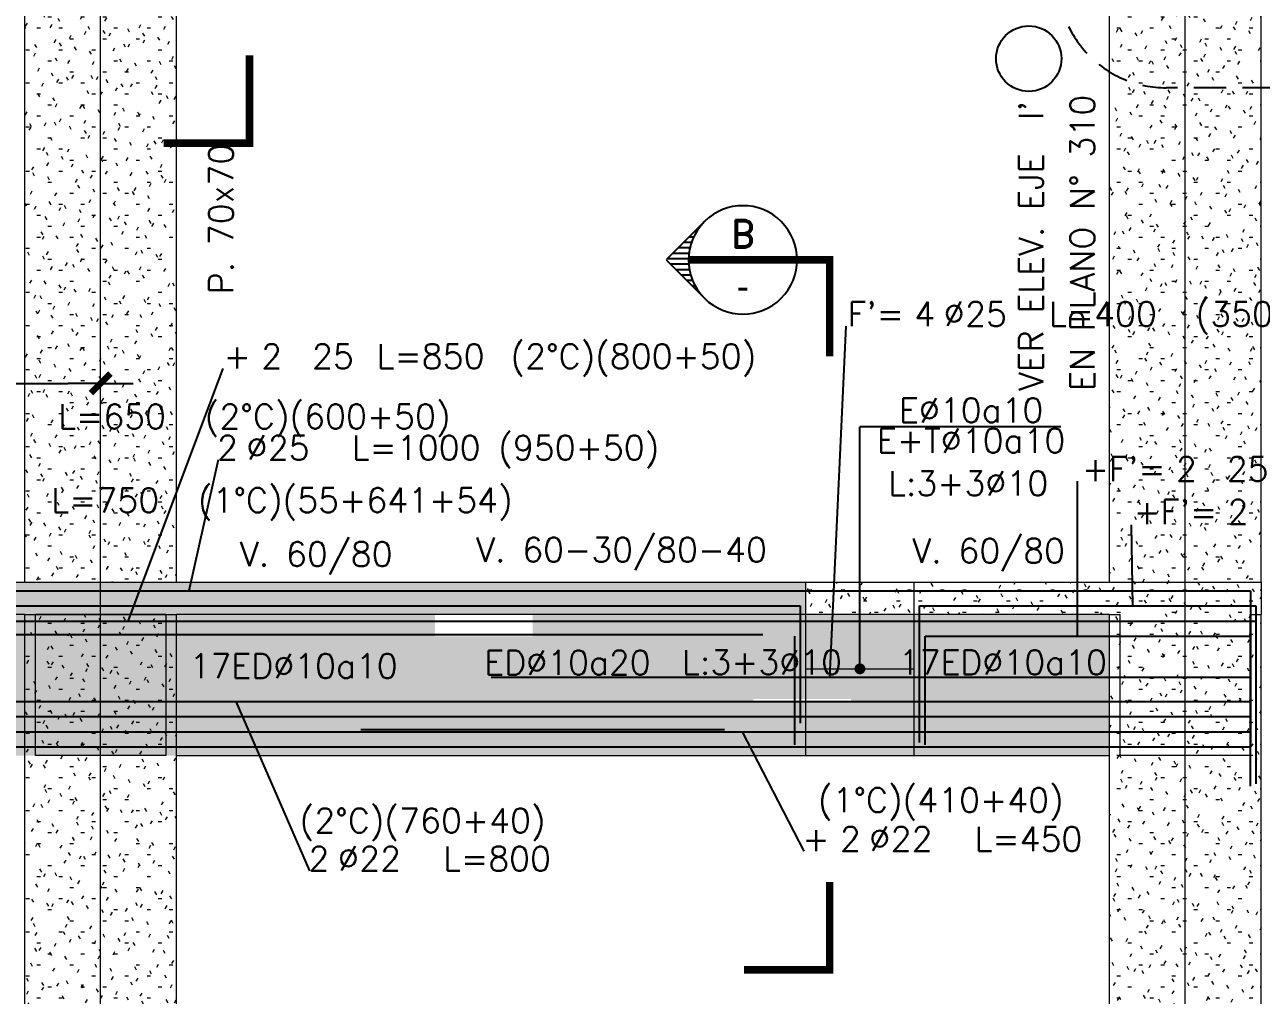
# Model space of a CAD drawing. Extents: x -58 to 5689, y 66 to 4123.
# Drawn here: x 4352 to 4922, y 2433 to 2880 of the extents above; entities that cross this region are included whole.
import ezdxf
from ezdxf.enums import TextEntityAlignment as Align
from ezdxf.xclip import XClip

# ---------------------------------------------------------------- set-up
doc = ezdxf.new("R2010")
doc.units = 0
doc.header["$LTSCALE"] = 30
doc.header["$MEASUREMENT"] = 0
doc.header["$XCLIPFRAME"] = 0
doc.linetypes.add("EJE3-3'$0$DASHED", pattern=[0.75, 0.5, -0.25])
doc.linetypes.add("EJE3-3'$0$RLE-PROYECCION", pattern=[0.71438, 0.47625, -0.23813])
doc.layers.get('0').update_dxf_attribs({"linetype": 'CONTINUOUS'})
for name, color, linetype in [("EJE3-3'$0$CORTES", 5, 'CONTINUOUS'), ("EJE3-3'$0$RLA-CONTORNOS", 3, 'CONTINUOUS'), ("EJE3-3'$0$RLA-FE", 7, 'CONTINUOUS'), ("EJE3-3'$0$RLA-TEXTOS-FE", 9, 'CONTINUOUS'), ("EJE3-3'$0$TEXTOS1", 9, 'CONTINUOUS')]:
    doc.layers.add(name, color=color, linetype=linetype)
doc.layers.add("EJE3-3'$0$RLA-ACHURADO", color=30, linetype="EJE3-3'$0$RLE-PROYECCION", lineweight=15, transparency=0.7)
for name, color, linetype, lineweight in [("EJE3-3'$0$RLA-CONTORNO", 30, 'CONTINUOUS', 15), ("EJE3-3'$0$RLA-EJES", 1, 'CONTINUOUS', 9), ("EJE3-3'$0$RLA-TEXTOS-1", 9, 'CONTINUOUS', 9)]:
    doc.layers.add(name, color=color, linetype=linetype, lineweight=lineweight)
doc.styles.add("EJE3-3'$0$RomanD", font='romand.shx', dxfattribs={"height": 31.5})
doc.styles.add("EJE3-3'$0$RomanS", font='romans.shx', dxfattribs={"height": 11.25})
doc.styles.add("EJE3-3'$0$Standard", font='txt')
doc.dimstyles.new("EJE3-3'$0$ING50", dxfattribs={"dimscale": 50, "dimtxt": 0.27, "dimasz": 0.3, "dimexe": 0, "dimexo": 0, "dimgap": 0.1, "dimtad": 1, "dimdec": 1, "dimzin": 12, "dimdsep": 46, "dimtxsty": "EJE3-3'$0$RomanS", "dimblk": "EJE3-3'$0$TICK1", "dimblk1": "EJE3-3'$0$TICK1", "dimblk2": "EJE3-3'$0$TICK1", "dimcen": 0.09, "dimclrd": 2, "dimclre": 1, "dimclrt": 3, "dimadec": 0, "dimazin": 0, "dimtfac": 1, "dimtdec": 0, "dimtix": 1, "dimtmove": 2, "dimatfit": 3, "dimldrblk": "EJE3-3'$0$TICK1", "dimfxl": 0, "dimfxlon": 1, "dimtolj": 1, "dimtzin": 0, "dimarcsym": 0})
pattern_1 = [(0, (-1824.927, -1302.188), (20.32, 5.08), [1.676, -13.564, 1.676, -13.564, -81.28]), (0, (-1824.927, -1302.188), (20.32, 5.08), [-30.48, 1.676, -28.804, 1.676, -13.564, -35.56]), (0, (-1824.927, -1302.188), (20.32, 5.08), [-76.2, 1.676, -8.484, 1.676, -23.724]), (120, (-1817.307, -1299.648), (-14.559409, 15.057636), [1.676, -13.564, 1.676, -13.564, -81.28]), (120, (-1817.307, -1299.648), (-14.559409, 15.057636), [-30.48, 1.676, -28.804, 1.676, -13.564, -35.56]), (120, (-1817.307, -1299.648), (-14.559409, 15.057636), [-76.2, 1.676, -8.484, 1.676, -23.724]), (240, (-1814.767, -1289.488), (-5.760591, -20.137636), [1.676, -13.564, 1.676, -13.564, -81.28]), (240, (-1814.767, -1289.488), (-5.760591, -20.137636), [-30.48, 1.676, -28.804, 1.676, -13.564, -35.56]), (240, (-1814.767, -1289.488), (-5.760591, -20.137636), [-76.2, 1.676, -8.484, 1.676, -23.724])]

# ---------------------------------------------------------------- blocks, each defined once
blk = doc.blocks.new('*U275')
at = {"layer": "EJE3-3'$0$RLA-FE"}
for p, q in [((0, 0), (1068.21, 0)), ((1068.21, 0), (1118.21, 0)), ((1118.21, 0), (1150, 0)), ((1150, 0), (1150, 0))]:
    blk.add_line(p, q, dxfattribs=at)
at = {"layer": "EJE3-3'$0$RLA-FE", "color": 3, "style": "EJE3-3'$0$RomanS", "flags": 8}
for tag, p in [('F=', (351.48, -47.89)), ('NUM', (365.89, -47.89))]:
    blk.add_attdef(tag, text='', height=11.25, dxfattribs=at).set_placement(p, align=Align.RIGHT)
at = {"layer": "EJE3-3'$0$RLA-FE", "color": 3, "style": "EJE3-3'$0$RomanS"}
for tag, p, flags in [('PHI', (369.79, -47.68), 12), ('DIAM', (379.64, -47.89), 12), ('MINUS', (401.66, -47.89), 13), ('TEXTO_FE1', (409.37, -47.89), 8), ('MARK', (415.05, -47.89), 13), ('TEXTO_FE2', (476.9, -47.88), 8), ('TIPO', (573.8, -57.92), 13), ('NVECES', (559.93, -76.86), 13), ('NUMFE', (563.86, -96.62), 13), ('CAPA', (572.06, -115.74), 13), ('DESPLAZA', (277.18, -134.17), 13), ('ESPACIO', (283.22, -152.53), 13), ('CANT', (297.06, -171.33), 13)]:
    blk.add_attdef(tag, p, '', height=11.25, dxfattribs=dict(at, flags=flags))
blk = doc.blocks.new('*U278')
at = {"layer": "EJE3-3'$0$RLA-FE"}
for p, q in [((0, 0), (868.21, 0)), ((868.21, 0), (918.21, 0)), ((918.21, 0), (950, 0)), ((950, 0), (950, -50))]:
    blk.add_line(p, q, dxfattribs=at)
at = {"layer": "EJE3-3'$0$RLA-FE", "color": 3, "style": "EJE3-3'$0$RomanS", "flags": 8}
for tag, p in [('F=', (468.92, 60.27)), ('NUM', (483.33, 60.27))]:
    blk.add_attdef(tag, text='', height=11.25, dxfattribs=at).set_placement(p, align=Align.RIGHT)
at = {"layer": "EJE3-3'$0$RLA-FE", "color": 3, "style": "EJE3-3'$0$RomanS"}
for tag, p, flags in [('PHI', (487.22, 60.48), 12), ('DIAM', (497.08, 60.27), 12), ('MINUS', (519.1, 60.27), 13), ('MARK', (532.49, 60.27), 13), ('TEXTO_FE1', (535.79, 60.27), 8), ('TEXTO_FE2', (603.31, 60.29), 8), ('TIPO', (473.8, -57.92), 13), ('NVECES', (459.93, -76.86), 13), ('NUMFE', (463.86, -96.62), 13), ('CAPA', (472.06, -115.74), 13), ('DESPLAZA', (277.18, -134.17), 13), ('ESPACIO', (283.22, -152.53), 13), ('CANT', (297.06, -171.33), 13)]:
    blk.add_attdef(tag, p, '', height=11.25, dxfattribs=dict(at, flags=flags))
blk = doc.blocks.new('*U279')
at = {"layer": "EJE3-3'$0$RLA-FE"}
for p, q in [((860, 0), (860, 40)), ((0, 0), (778.21, 0)), ((778.21, 0), (828.21, 0)), ((828.21, 0), (860, 0))]:
    blk.add_line(p, q, dxfattribs=at)
at = {"layer": "EJE3-3'$0$RLA-FE", "color": 3, "style": "EJE3-3'$0$RomanS", "flags": 8}
for tag, p in [('F=', (155.87, -35.92)), ('NUM', (170.27, -35.92))]:
    blk.add_attdef(tag, text='', height=11.25, dxfattribs=at).set_placement(p, align=Align.RIGHT)
at = {"layer": "EJE3-3'$0$RLA-FE", "color": 3, "style": "EJE3-3'$0$RomanS"}
for tag, p, flags in [('PHI', (174.17, -35.71), 12), ('DIAM', (184.03, -35.92), 12), ('MINUS', (206.04, -35.92), 13), ('TEXTO_FE1', (211.97, -35.92), 8), ('MARK', (219.44, -35.92), 13), ('TEXTO_FE2', (176.42, -52.39), 8), ('TIPO', (428.8, -57.92), 13), ('NVECES', (414.93, -76.86), 13), ('NUMFE', (418.86, -96.62), 13), ('CAPA', (427.06, -115.74), 13), ('DESPLAZA', (277.18, -134.17), 13), ('ESPACIO', (283.22, -152.53), 13), ('CANT', (297.06, -171.33), 13)]:
    blk.add_attdef(tag, p, '', height=11.25, dxfattribs=dict(at, flags=flags))
blk = doc.blocks.new('*U280')
at = {"layer": "EJE3-3'$0$RLA-FE"}
for p, q in [((410, 0), (410, 40)), ((0, 0), (0, 0)), ((0, 0), (328.21, 0)), ((328.21, 0), (378.21, 0)), ((378.21, 0), (410, 0))]:
    blk.add_line(p, q, dxfattribs=at)
at = {"layer": "EJE3-3'$0$RLA-FE", "color": 3, "style": "EJE3-3'$0$RomanS"}
for tag, p, flags in [('TEXTO_FE2', (210.66, -37.11), 8), ('PHI', (234.32, -54.83), 12), ('DIAM', (244.18, -55.04), 12), ('MINUS', (266.2, -55.04), 13), ('MARK', (279.59, -55.04), 13), ('TEXTO_FE1', (282.89, -55.04), 8), ('TIPO', (203.8, -57.92), 13), ('NVECES', (189.93, -76.86), 13), ('NUMFE', (193.86, -96.62), 13), ('CAPA', (202.06, -115.74), 13), ('DESPLAZA', (277.18, -134.17), 13), ('ESPACIO', (283.22, -152.53), 13), ('CANT', (297.06, -171.33), 13)]:
    blk.add_attdef(tag, p, '', height=11.25, dxfattribs=dict(at, flags=flags))
at = {"layer": "EJE3-3'$0$RLA-FE", "color": 3, "style": "EJE3-3'$0$RomanS", "flags": 8}
for tag, p in [('F=', (216.02, -55.04)), ('NUM', (230.43, -55.04))]:
    blk.add_attdef(tag, text='', height=11.25, dxfattribs=at).set_placement(p, align=Align.RIGHT)
blk = doc.blocks.new('*U98')
at = {"layer": "EJE3-3'$0$RLA-FE", "color": 6}
blk.add_line((0, 1), (167.5, 1), dxfattribs=at)
at = {"layer": "EJE3-3'$0$RLA-FE", "color": 3, "style": "EJE3-3'$0$RomanS", "flags": 8}
for tag, p in [('(', (69.41, 9.14)), ('EMP', (88.43, 9.14)), (')', (107.74, 9.14))]:
    blk.add_attdef(tag, text='', height=11.25, dxfattribs=at).set_placement(p, align=Align.CENTER)
blk = doc.blocks.new('*U107')
at = {"layer": "EJE3-3'$0$RLA-FE"}
for p, q in [((910, 0), (910, 40)), ((0, 0), (828.21, 0)), ((828.21, 0), (878.21, 0)), ((878.21, 0), (910, 0))]:
    blk.add_line(p, q, dxfattribs=at)
at = {"layer": "EJE3-3'$0$RLA-FE", "color": 3, "style": "EJE3-3'$0$RomanS"}
for tag, p, flags in [('TIPO', (453.8, -57.92), 13), ('NVECES', (439.93, -76.86), 13), ('PHI', (224.09, -88.98), 12), ('DIAM', (233.94, -89.19), 12), ('MINUS', (255.96, -89.19), 13), ('TEXTO_FE1', (262.71, -89.19), 8), ('MARK', (269.35, -89.19), 13), ('NUMFE', (443.86, -96.62), 13), ('TEXTO_FE2', (201.59, -110.01), 8), ('CAPA', (452.06, -115.74), 13), ('DESPLAZA', (277.18, -134.17), 13), ('ESPACIO', (283.22, -152.53), 13), ('CANT', (297.06, -171.33), 13)]:
    blk.add_attdef(tag, p, '', height=11.25, dxfattribs=dict(at, flags=flags))
at = {"layer": "EJE3-3'$0$RLA-FE", "color": 3, "style": "EJE3-3'$0$RomanS", "flags": 8}
for tag, p in [('F=', (205.78, -89.19)), ('NUM', (220.19, -89.19))]:
    blk.add_attdef(tag, text='', height=11.25, dxfattribs=at).set_placement(p, align=Align.RIGHT)
blk = doc.blocks.new('*U113')
at = {"layer": "EJE3-3'$0$RLA-FE"}
for p, q in [((760, 0), (760, 40)), ((0, 0), (678.21, 0)), ((678.21, 0), (728.21, 0)), ((728.21, 0), (760, 0))]:
    blk.add_line(p, q, dxfattribs=at)
at = {"layer": "EJE3-3'$0$RLA-FE", "color": 3, "style": "EJE3-3'$0$RomanS"}
for tag, p, flags in [('TEXTO_FE2', (321.78, -60.54), 8), ('TIPO', (378.8, -57.92), 13), ('PHI', (339.36, -77.91), 12), ('DIAM', (349.21, -78.13), 12), ('NVECES', (364.93, -76.86), 13), ('MINUS', (371.23, -78.13), 13), ('MARK', (384.62, -78.13), 13), ('TEXTO_FE1', (387.92, -78.13), 8), ('NUMFE', (368.86, -96.62), 13), ('CAPA', (377.06, -115.74), 13), ('DESPLAZA', (277.18, -134.17), 13), ('ESPACIO', (283.22, -152.53), 13), ('CANT', (297.06, -171.33), 13)]:
    blk.add_attdef(tag, p, '', height=11.25, dxfattribs=dict(at, flags=flags))
at = {"layer": "EJE3-3'$0$RLA-FE", "color": 3, "style": "EJE3-3'$0$RomanS", "flags": 8}
for tag, p in [('F=', (321.05, -78.13)), ('NUM', (335.46, -78.13))]:
    blk.add_attdef(tag, text='', height=11.25, dxfattribs=at).set_placement(p, align=Align.RIGHT)
blk = doc.blocks.new("EJE3-3'$0$TICK1")
at = {"color": 2, "const_width": 0.2}
blk.add_lwpolyline([(-0.3, -0.3), (0.3, 0.3)], dxfattribs=at)
at = {"color": 2}
for points in [[(0, 0), (-1, 0)], [(0, 0), (1, 0)]]:
    blk.add_lwpolyline(points, dxfattribs=at)
blk = doc.blocks.new('*D287')
at = {"layer": "EJE3-3'$0$RLA-FE", "color": 2, "lineweight": -2, "transparency": 16777216}
blk.add_line((1352.98, 482.54), (1590.48, 482.54), dxfattribs=at)
at = {"layer": "EJE3-3'$0$RLA-FE", "color": 2, "lineweight": -2, "transparency": 16777216, "xscale": 15, "yscale": 15, "zscale": 15, "rotation": 180}
blk.add_blockref("EJE3-3'$0$TICK1", (1337.98, 482.54), dxfattribs=at)
at = {"layer": "EJE3-3'$0$RLA-FE", "color": 2, "lineweight": -2, "transparency": 16777216, "xscale": 15, "yscale": 15, "zscale": 15}
blk.add_blockref("EJE3-3'$0$TICK1", (1605.48, 482.54), dxfattribs=at)
at = {"layer": "EJE3-3'$0$RLA-FE", "color": 3, "transparency": 16777216, "insert": (1471.73, 493.16), "char_height": 11.25, "attachment_point": 5, "style": "EJE3-3'$0$RomanS"}
blk.add_mtext('\\A1;267.5', dxfattribs=at)
blk = doc.blocks.new('*U370')
at = {"layer": "EJE3-3'$0$RLA-FE"}
for p, q in [((0, 0), (559.21, 0)), ((559.21, 0), (609.21, 0)), ((609.21, 0), (641, 0)), ((641, 0), (641, -54))]:
    blk.add_line(p, q, dxfattribs=at)
at = {"layer": "EJE3-3'$0$RLA-FE", "color": 3, "style": "EJE3-3'$0$RomanS", "flags": 8}
for tag, p in [('F=', (228.94, 43.07)), ('NUM', (243.35, 43.07))]:
    blk.add_attdef(tag, text='', height=11.25, dxfattribs=at).set_placement(p, align=Align.RIGHT)
at = {"layer": "EJE3-3'$0$RLA-FE", "color": 3, "style": "EJE3-3'$0$RomanS"}
for tag, p, flags in [('PHI', (247.24, 43.28), 14), ('DIAM', (257.1, 43.07), 12), ('MINUS', (279.12, 43.07), 13), ('MARK', (292.51, 43.07), 13), ('TEXTO_FE1', (295.81, 43.07), 8), ('TEXTO_FE2', (363.33, 43.09), 8), ('TIPO', (319.3, -75.78), 13), ('NVECES', (305.43, -94.72), 13), ('NUMFE', (309.36, -114.48), 13), ('CAPA', (317.56, -133.6), 13), ('DESPLAZA', (278.34, -151.59), 13), ('ESPACIO', (284.39, -169.95), 13), ('CANT', (298.23, -188.75), 13)]:
    blk.add_attdef(tag, p, '', height=11.25, dxfattribs=dict(at, flags=flags))
blk = doc.blocks.new('*U371')
at = {"layer": "EJE3-3'$0$RLA-FE"}
for p, q in [((0, -63), (0, 0)), ((0, 0), (73.21, 0)), ((73.21, 0), (123.21, 0)), ((123.21, 0), (155, 0)), ((155, 0), (155, -82))]:
    blk.add_line(p, q, dxfattribs=at)
at = {"layer": "EJE3-3'$0$RLA-FE", "color": 3, "style": "EJE3-3'$0$RomanS", "flags": 8}
for tag, p in [('F=', (137.2, 37.72)), ('NUM', (151.61, 37.72))]:
    blk.add_attdef(tag, text='', height=11.25, dxfattribs=at).set_placement(p, align=Align.RIGHT)
at = {"layer": "EJE3-3'$0$RLA-FE", "color": 3, "style": "EJE3-3'$0$RomanS"}
for tag, p, flags in [('PHI', (155.5, 37.94), 14), ('DIAM', (165.36, 37.72), 12), ('MINUS', (187.38, 37.72), 13), ('MARK', (200.77, 37.72), 13), ('TEXTO_FE1', (204.07, 37.72), 8), ('TEXTO_FE2', (271.59, 37.74), 8), ('TIPO', (76.3, -75.78), 13), ('NVECES', (62.43, -94.72), 13), ('NUMFE', (66.36, -114.48), 13), ('CAPA', (74.56, -133.6), 13), ('DESPLAZA', (278.34, -151.59), 13), ('ESPACIO', (284.39, -169.95), 13), ('CANT', (298.23, -188.75), 13)]:
    blk.add_attdef(tag, p, '', height=11.25, dxfattribs=dict(at, flags=flags))
blk = doc.blocks.new('*U372')
at = {"layer": "EJE3-3'$0$RLA-FE"}
for p, q in [((0, 0), (718.21, 0)), ((718.21, 0), (768.21, 0)), ((768.21, 0), (800, 0)), ((800, 0), (800, -50))]:
    blk.add_line(p, q, dxfattribs=at)
at = {"layer": "EJE3-3'$0$RLA-FE", "color": 3, "style": "EJE3-3'$0$RomanS", "flags": 8}
for tag, p in [('F=', (336.75, 116.39)), ('NUM', (351.16, 116.39))]:
    blk.add_attdef(tag, text='', height=11.25, dxfattribs=at).set_placement(p, align=Align.RIGHT)
at = {"layer": "EJE3-3'$0$RLA-FE", "color": 3, "style": "EJE3-3'$0$RomanS"}
for tag, p, flags in [('PHI', (355.06, 116.61), 14), ('DIAM', (364.91, 116.39), 12), ('MINUS', (386.93, 116.39), 13), ('TEXTO_FE1', (394.77, 116.39), 8), ('MARK', (400.33, 116.39), 13), ('TEXTO_FE2', (456.42, 116.41), 8), ('TIPO', (398.8, -75.78), 13), ('NVECES', (384.93, -94.72), 13), ('NUMFE', (388.86, -114.48), 13), ('CAPA', (397.06, -133.6), 13), ('DESPLAZA', (278.34, -151.59), 13), ('ESPACIO', (284.39, -169.95), 13), ('CANT', (298.23, -188.75), 13)]:
    blk.add_attdef(tag, p, '', height=11.25, dxfattribs=dict(at, flags=flags))
blk = doc.blocks.new('*U365')
at = {"layer": "EJE3-3'$0$RLA-FE"}
for p, q in [((-14.83, 0.64), (-614.83, 0.64)), ((0, -50), (0, 0))]:
    blk.add_line(p, q, dxfattribs=at)
at = {"layer": "EJE3-3'$0$RLA-FE", "color": 3, "style": "EJE3-3'$0$RomanS", "flags": 8}
for tag, p in [('F=', (-391.56, 95.02)), ('NUM', (-377.15, 95.02))]:
    blk.add_attdef(tag, text='', height=11.25, dxfattribs=at).set_placement(p, align=Align.RIGHT)
at = {"layer": "EJE3-3'$0$RLA-FE", "color": 3, "style": "EJE3-3'$0$RomanS"}
for tag, p, flags in [('PHI', (-388.08, 95.88), 12), ('DIAM', (-363.4, 95.02), 12), ('MINUS', (-341.38, 95.02), 13), ('MARK', (-327.99, 95.02), 13), ('TEXTO_FE1', (-324.69, 95.02), 8), ('TEXTO_FE2', (-257.17, 95.04), 8), ('TIPO', (-301.2, -57.92), 13), ('NVECES', (-315.07, -76.86), 13), ('NUMFE', (-311.14, -96.62), 13), ('CAPA', (-317.77, -115.09), 13), ('DESPLAZA', (-322.82, -134.17), 13), ('ESPACIO', (-316.78, -152.53), 13), ('CANT', (-302.94, -171.33), 13)]:
    blk.add_attdef(tag, p, '', height=11.25, dxfattribs=dict(at, flags=flags))
blk = doc.blocks.new('*U369')
at = {"layer": "EJE3-3'$0$RLA-FE"}
for p, q in [((0, -50), (0, 0)), ((0, 0), (68.21, 0)), ((68.21, 0), (118.21, 0)), ((118.21, 0), (150, 0)), ((150, 0), (150, -50))]:
    blk.add_line(p, q, dxfattribs=at)
at = {"layer": "EJE3-3'$0$RLA-FE", "color": 3, "style": "EJE3-3'$0$RomanS", "flags": 8}
for tag, p in [('F=', (110.91, 71.5)), ('NUM', (125.32, 71.5))]:
    blk.add_attdef(tag, text='', height=11.25, dxfattribs=at).set_placement(p, align=Align.RIGHT)
at = {"layer": "EJE3-3'$0$RLA-FE", "color": 3, "style": "EJE3-3'$0$RomanS"}
for tag, p, flags in [('PHI', (129.22, 71.72), 14), ('DIAM', (139.07, 71.5), 12), ('MINUS', (161.09, 71.5), 13), ('MARK', (174.48, 71.5), 13), ('TEXTO_FE1', (177.78, 71.5), 8), ('TEXTO_FE2', (245.3, 71.52), 8), ('TIPO', (73.8, -75.78), 13), ('NVECES', (59.93, -94.72), 13), ('NUMFE', (63.86, -114.48), 13), ('CAPA', (72.06, -133.6), 13), ('DESPLAZA', (278.34, -151.59), 13), ('ESPACIO', (284.39, -169.95), 13), ('CANT', (298.23, -188.75), 13)]:
    blk.add_attdef(tag, p, '', height=11.25, dxfattribs=dict(at, flags=flags))
blk = doc.blocks.new('*U366')
at = {"layer": "EJE3-3'$0$RLA-FE"}
for p, q in [((-350, 0), (-350, 0)), ((0, 0), (-350, 0)), ((0, -50), (0, 0))]:
    blk.add_line(p, q, dxfattribs=at)
at = {"layer": "EJE3-3'$0$RLA-FE", "color": 3, "style": "EJE3-3'$0$RomanS", "flags": 8}
for tag, p in [('F=', (-159.68, 161.88)), ('NUM', (-145.27, 161.88))]:
    blk.add_attdef(tag, text='', height=11.25, dxfattribs=at).set_placement(p, align=Align.RIGHT)
at = {"layer": "EJE3-3'$0$RLA-FE", "color": 3, "style": "EJE3-3'$0$RomanS"}
for tag, p, flags in [('PHI', (-141.37, 162.09), 12), ('DIAM', (-131.52, 161.88), 12), ('MINUS', (-109.5, 161.88), 13), ('MARK', (-96.11, 161.88), 13), ('TEXTO_FE1', (-92.81, 161.88), 8), ('TEXTO_FE2', (-25.28, 161.9), 8), ('TIPO', (-301.2, -57.92), 13), ('NVECES', (-315.07, -76.86), 13), ('NUMFE', (-311.14, -96.62), 13), ('CAPA', (-302.94, -115.74), 13), ('DESPLAZA', (-322.82, -134.17), 13), ('ESPACIO', (-316.78, -152.53), 13), ('CANT', (-302.94, -171.33), 13)]:
    blk.add_attdef(tag, p, '', height=11.25, dxfattribs=dict(at, flags=flags))
blk = doc.blocks.new("EJE3-3'$0$corte9")
at = {"color": 2, "const_width": 3.51}
blk.add_lwpolyline([(0, 39.53), (0, 0), (40.47, 0)], dxfattribs=at)
blk = doc.blocks.new('*X388')
at = {"color": 0}
for p, q in [((2610.12, 1260), (2610.36, 1260)), ((2611.85, 1257.5), (2612.86, 1257.5)), ((2613.19, 1255), (2615.36, 1255)), ((2614.19, 1252.5), (2617.86, 1252.5)), ((2614.89, 1250), (2620.36, 1250)), ((2615.32, 1247.5), (2622.86, 1247.5)), ((2615.49, 1245), (2625.36, 1245)), ((2614.5, 1237.5), (2618.86, 1237.5)), ((2615.09, 1240), (2621.36, 1240)), ((2615.42, 1242.5), (2623.86, 1242.5)), ((2612.43, 1232.5), (2613.86, 1232.5)), ((2613.62, 1235), (2616.36, 1235)), ((2608.83, 1227.5), (2608.86, 1227.5)), ((2610.87, 1230), (2611.36, 1230))]:
    blk.add_line(p, q, dxfattribs=at)
blk = doc.blocks.new("EJE3-3'$0$corte2")
at = {"color": 2, "linetype": 'Continuous'}
for p, q in [((-57.68, 17.68), (-75.36, 0)), ((-75.36, 0), (-57.68, -17.68))]:
    blk.add_line(p, q, dxfattribs=at)
at = {"color": 2, "linetype": 'Continuous', "const_width": 3.5}
blk.add_lwpolyline([(-65, 0), (0, 0), (0, -44.5)], dxfattribs=at)
at = {"color": 1, "linetype": 'Continuous'}
blk.add_arc((-40, 0), 25, 225, 135, dxfattribs=at)
at = {"color": 2, "linetype": 'Continuous'}
blk.add_arc((-40, 0), 25, 135, 225, dxfattribs=at)
at = {"color": 2, "linetype": 'Continuous', "xscale": -1}
blk.add_blockref('*X388', (2550.5, -1244.5), dxfattribs=at)
at = {"color": 3, "linetype": 'Continuous'}
for tag, style, p in [('A', "EJE3-3'$0$RomanD", (-40, 12)), ('-', "EJE3-3'$0$Standard", (-40, -12))]:
    blk.add_attdef(tag, text='', height=13, dxfattribs=dict(at, style=style)).set_placement(p, align=Align.MIDDLE)
blk = doc.blocks.new("EJE3-3'")
at = {"layer": "EJE3-3'$0$RLA-ACHURADO"}
h = blk.add_hatch(dxfattribs=at)
h.set_pattern_fill('SAND - DENSE', color=256, style=0, pattern_type=2)
h.set_pattern_definition(pattern_1)
h.paths.add_polyline_path([(1640.48, 391), (1640.48, 772), (1570.48, 772), (1570.48, 391)], flags=0)
h = blk.add_hatch(dxfattribs=at)
h.set_pattern_fill('SAND - DENSE', color=256, style=0, pattern_type=2)
h.set_pattern_definition(pattern_1)
h.paths.add_polyline_path([(2140.48, 391), (2140.48, 775), (2070.48, 775), (2070.48, 391), (2081.99, 391)], flags=0)
h = blk.add_hatch(dxfattribs=at)
h.set_pattern_fill('SAND - DENSE', color=256, style=0, pattern_type=2)
h.set_pattern_definition(pattern_1)
h.paths.add_polyline_path([(1381.4, 376), (1930.48, 376), (1930.48, 391), (1284.48, 391), (1284.48, 376)], flags=0)
h = blk.add_hatch(dxfattribs=at)
h.set_pattern_fill('SAND - DENSE', color=256, style=0, pattern_type=2)
h.set_pattern_definition(pattern_1)
h.paths.add_polyline_path([(1930.48, 376), (1980.48, 376), (1980.48, 391), (1930.48, 391)], flags=0)
h = blk.add_hatch(dxfattribs=at)
h.set_pattern_fill('SAND - DENSE', color=256, style=0, pattern_type=2)
h.set_pattern_definition(pattern_1)
h.paths.add_polyline_path([(2081.99, 376), (2140.48, 376), (2140.48, 391), (1980.48, 391), (1980.48, 376), (2070.48, 376)], flags=0)
h = blk.add_hatch(dxfattribs=at)
h.set_pattern_fill('SAND - DENSE', color=256, style=0, pattern_type=2)
h.set_pattern_definition(pattern_1)
h.paths.add_polyline_path([(927.98, 366), (972.98, 366)], flags=16)
h.paths.add_polyline_path([(1237.98, 376), (1282.98, 376)], flags=16)
h.paths.add_polyline_path([(1906.31, 336), (1906.31, 337.09), (1951.31, 337.09), (1951.31, 336)], flags=16)
h.paths.add_polyline_path([(640.48, 311), (2070.48, 311), (2070.48, 376), (640.48, 376)])
h.paths.add_polyline_path([(1759.65, 376), (1759.65, 366), (1804.65, 366), (1804.65, 376)], flags=16)
h = blk.add_hatch(dxfattribs=at)
h.set_pattern_fill('SAND - DENSE', color=256, style=0, pattern_type=2)
h.set_pattern_definition(pattern_1)
h.paths.add_polyline_path([(1570.48, -5), (1640.48, -5), (1640.48, 376), (1570.48, 376), (1570.48, 286.54)], flags=0)
h = blk.add_hatch(dxfattribs=at)
h.set_pattern_fill('SAND - DENSE', color=256, style=0, pattern_type=2)
h.set_pattern_definition(pattern_1)
h.paths.add_polyline_path([(2070.48, -5), (2140.48, -5), (2140.48, 376), (2070.48, 376), (2070.48, 286.54)], flags=0)
at = {"layer": "EJE3-3'$0$CORTES", "color": 1, "linetype": "EJE3-3'$0$DASHED"}
blk.add_lwpolyline([(2096.69, 1330.98), (2596.87, 1330.98, -0.414214), (2646.87, 1280.98), (2646.87, 668.76, -0.414214), (2596.87, 618.76), (2096.69, 618.76, -0.414214), (2046.69, 668.76), (2046.69, 1280.98, -0.414214)], format="xyb", close=True, dxfattribs=at)
at = {"layer": "EJE3-3'$0$RLA-CONTORNO"}
for p, q in [((1570.48, 391), (1570.48, 772)), ((1640.48, 391), (1640.48, 772)), ((2070.48, 391), (2070.48, 775)), ((2140.48, 391), (2140.48, 775)), ((640.48, 391), (1570.48, 391)), ((1570.48, 391), (1640.48, 391)), ((1640.48, 391), (2070.48, 391)), ((1930.48, 391), (1980.48, 391)), ((1930.48, 311), (1930.48, 391)), ((1980.48, 311), (1980.48, 391)), ((2070.48, 391), (2140.48, 391)), ((2140.48, 391), (2140.48, 376)), ((1570.48, 376), (640.48, 376)), ((1570.48, -5), (1570.48, 376)), ((1570.48, 376), (1640.48, 376)), ((1575.48, 311), (1575.48, 376)), ((1635.48, 376), (1575.48, 376)), ((1635.48, 376), (1635.48, 311)), ((1640.48, -5), (1640.48, 376)), ((1980.48, 376), (1640.48, 376)), ((2070.48, 376), (1980.48, 376)), ((2070.48, -5), (2070.48, 376)), ((2070.49, 376), (2075.48, 376)), ((2075.48, 311), (2075.48, 376)), ((2135.48, 376), (2140.48, 376)), ((2135.48, 376), (2135.48, 311)), ((2140.48, -5), (2140.48, 376)), ((1930.48, 351), (1980.48, 351)), ((1635.48, 311), (1575.48, 311)), ((1640.48, 311), (1930.48, 311)), ((1930.48, 311), (1980.48, 311)), ((1980.48, 311), (2070.48, 311)), ((2135.48, 311), (2075.48, 311))]:
    blk.add_line(p, q, dxfattribs=at)
at = {"layer": "EJE3-3'$0$RLA-CONTORNOS", "color": 2}
for p, q in [((1949.02, 508.88), (1941.4, 347)), ((1618.19, 373), (1661.96, 489.39)), ((1659.7, 447.27), (1646.09, 387)), ((2055.68, 437.5), (2055.68, 366)), ((2080.55, 417.35), (2081.19, 380)), ((1701.84, 257.87), (1667.92, 336)), ((1929.71, 266.96), (1901.38, 322))]:
    blk.add_line(p, q, dxfattribs=at)
at = {"layer": "EJE3-3'$0$RLA-EJES"}
for p, q in [((1605.48, -623.27), (1605.48, 1463)), ((2105.48, -623.27), (2105.48, 1463))]:
    blk.add_line(p, q, dxfattribs=at)
at = {"layer": "EJE3-3'$0$RLA-TEXTOS-FE", "color": 2}
blk.add_circle((2033.31, 632.19), 15.07, dxfattribs=at)
at = {"layer": "EJE3-3'$0$TEXTOS1", "color": 1}
for p in [(2048.06, 462.58), (1955.48, 351)]:
    blk.add_line(p, (1955.48, 462.58), dxfattribs=at)
at = {"layer": "EJE3-3'$0$TEXTOS1", "color": 1, "const_width": 2.5}
blk.add_lwpolyline([(1954.23, 351, 1), (1956.73, 351, 1)], format="xyb", close=True, dxfattribs=at)
at = {"layer": "EJE3-3'$0$CORTES", "rotation": 90}
for p in [(1674.09, 593.27), (1941.53, 212.27)]:
    blk.add_blockref("EJE3-3'$0$corte9", p, dxfattribs=at)
at = {"layer": "EJE3-3'$0$CORTES"}
blk.add_blockref("EJE3-3'$0$corte2", (1941.53, 539.44), dxfattribs=at).add_auto_attribs({'-': '-', 'A': 'B'})
at = {"layer": "EJE3-3'$0$RLA-FE"}
ref = blk.add_blockref('*U366', (2135.48, 347), dxfattribs=at)
ref.add_attrib('DIAM', '25', (2003.96, 508.88), dxfattribs={"color": 3, "height": 11.25, "style": "EJE3-3'$0$RomanS"})
ref.add_attrib('NUM', '4', dxfattribs={"color": 3, "height": 11.25, "style": "EJE3-3'$0$RomanS"}).set_placement((1990.21, 508.88), align=Align.RIGHT)
ref.add_attrib('TEXTO_FE1', 'L=400', (2042.68, 508.88), dxfattribs={"color": 3, "height": 11.25, "style": "EJE3-3'$0$RomanS"})
ref.add_attrib('TEXTO_FE2', '(350+50)', (2110.2, 508.9), dxfattribs={"color": 3, "height": 11.25, "style": "EJE3-3'$0$RomanS"})
ref.add_attrib('PHI', '%%C', (1994.11, 509.09), dxfattribs={"color": 3, "height": 11.25, "style": "EJE3-3'$0$RomanS"})
ref.add_attrib('F=', "F'=", dxfattribs={"color": 3, "height": 11.25, "style": "EJE3-3'$0$RomanS"}).set_placement((1975.8, 508.88), align=Align.RIGHT)
ref = blk.add_blockref('*U372', (1337.98, 373), dxfattribs=at)
ref.add_attrib('DIAM', '25', (1702.9, 489.39), dxfattribs={"color": 3, "height": 11.25, "style": "EJE3-3'$0$RomanS"})
ref.add_attrib('NUM', '2', dxfattribs={"color": 3, "height": 11.25, "style": "EJE3-3'$0$RomanS"}).set_placement((1689.14, 489.39), align=Align.RIGHT)
ref.add_attrib('TEXTO_FE1', 'L=850', (1732.75, 489.39), dxfattribs={"color": 3, "height": 11.25, "style": "EJE3-3'$0$RomanS"})
ref.add_attrib('TEXTO_FE2', '(2°C)(800+50)', (1794.4, 489.41), dxfattribs={"color": 3, "height": 11.25, "style": "EJE3-3'$0$RomanS"})
ref.add_attrib('F=', '+', dxfattribs={"color": 3, "height": 11.25, "style": "EJE3-3'$0$RomanS"}).set_placement((1674.74, 489.39), align=Align.RIGHT)
ref = blk.add_blockref('*U365', (1925.48, 366), dxfattribs=at)
ref.add_attrib('TEXTO_FE1', 'L=650', (1585.96, 461.67), dxfattribs={"color": 3, "height": 11.25, "style": "EJE3-3'$0$RomanS"})
ref.add_attrib('TEXTO_FE2', '(2°C)(600+50)', (1653.49, 461.68), dxfattribs={"color": 3, "height": 11.25, "style": "EJE3-3'$0$RomanS"})
ref = blk.add_blockref('*U278', (1185.48, 387), dxfattribs=at)
ref.add_attrib('DIAM', '25', (1682.56, 447.27), dxfattribs={"color": 3, "height": 11.25, "style": "EJE3-3'$0$RomanS"})
ref.add_attrib('NUM', '2', dxfattribs={"color": 3, "height": 11.25, "style": "EJE3-3'$0$RomanS"}).set_placement((1668.81, 447.27), align=Align.RIGHT)
ref.add_attrib('TEXTO_FE1', 'L=1000', (1721.27, 447.27), dxfattribs={"color": 3, "height": 11.25, "style": "EJE3-3'$0$RomanS"})
ref.add_attrib('TEXTO_FE2', '(950+50)', (1788.79, 447.29), dxfattribs={"color": 3, "height": 11.25, "style": "EJE3-3'$0$RomanS"})
ref.add_attrib('PHI', '%%C', (1672.7, 447.48), dxfattribs={"color": 3, "height": 11.25, "style": "EJE3-3'$0$RomanS"})
ref = blk.add_blockref('*U369', (1985.48, 366), dxfattribs=at)
ref.add_attrib('DIAM', '25', (2124.55, 437.5), dxfattribs={"color": 3, "height": 11.25, "style": "EJE3-3'$0$RomanS"})
ref.add_attrib('NUM', '2', dxfattribs={"color": 3, "height": 11.25, "style": "EJE3-3'$0$RomanS"}).set_placement((2110.8, 437.5), align=Align.RIGHT)
ref.add_attrib('TEXTO_FE1', 'L=250', (2163.26, 437.5), dxfattribs={"color": 3, "height": 11.25, "style": "EJE3-3'$0$RomanS"})
ref.add_attrib('TEXTO_FE2', '(2°C)(50+150+50)', (2230.79, 437.52), dxfattribs={"color": 3, "height": 11.25, "style": "EJE3-3'$0$RomanS"})
ref.add_attrib('F=', "+F'=", dxfattribs={"color": 3, "height": 11.25, "style": "EJE3-3'$0$RomanS"}).set_placement((2096.39, 437.5), align=Align.RIGHT)
ref = blk.add_blockref('*U370', (1286.98, 380), dxfattribs=at)
ref.add_attrib('TEXTO_FE1', 'L=750', (1582.79, 423.07), dxfattribs={"color": 3, "height": 11.25, "style": "EJE3-3'$0$RomanS"})
ref.add_attrib('TEXTO_FE2', '(1°C)(55+641+54)', (1650.31, 423.09), dxfattribs={"color": 3, "height": 11.25, "style": "EJE3-3'$0$RomanS"})
ref = blk.add_blockref('*U371', (1982.98, 380), dxfattribs=at)
ref.add_attrib('DIAM', '25', (2148.34, 417.72), dxfattribs={"color": 3, "height": 11.25, "style": "EJE3-3'$0$RomanS"})
ref.add_attrib('NUM', '2', dxfattribs={"color": 3, "height": 11.25, "style": "EJE3-3'$0$RomanS"}).set_placement((2134.59, 417.72), align=Align.RIGHT)
ref.add_attrib('TEXTO_FE1', 'L=300', (2187.05, 417.72), dxfattribs={"color": 3, "height": 11.25, "style": "EJE3-3'$0$RomanS"})
ref.add_attrib('TEXTO_FE2', '(1°C)(63+155+82)', (2254.57, 417.74), dxfattribs={"color": 3, "height": 11.25, "style": "EJE3-3'$0$RomanS"})
ref.add_attrib('F=', "+F'=", dxfattribs={"color": 3, "height": 11.25, "style": "EJE3-3'$0$RomanS"}).set_placement((2120.18, 417.72), align=Align.RIGHT)
ref = blk.add_blockref('*U113', (1375.48, 336), dxfattribs=at)
ref.add_attrib('DIAM', '22', (1724.69, 257.87), dxfattribs={"color": 3, "height": 11.25, "style": "EJE3-3'$0$RomanS"})
ref.add_attrib('NUM', '2', dxfattribs={"color": 3, "height": 11.25, "style": "EJE3-3'$0$RomanS"}).set_placement((1710.94, 257.87), align=Align.RIGHT)
ref.add_attrib('TEXTO_FE1', 'L=800', (1763.41, 257.87), dxfattribs={"color": 3, "height": 11.25, "style": "EJE3-3'$0$RomanS"})
ref.add_attrib('TEXTO_FE2', '(2°C)(760+40)', (1697.26, 275.46), dxfattribs={"color": 3, "height": 11.25, "style": "EJE3-3'$0$RomanS"})
ref.add_attrib('PHI', '%%C', (1714.84, 258.09), dxfattribs={"color": 3, "height": 11.25, "style": "EJE3-3'$0$RomanS"})
for name, p in [('*U107', (1225.48, 329)), ('*U279', (1275.48, 315)), ('*U275', (742.98, 322)), ('*U98', (1725.48, 322))]:
    blk.add_blockref(name, p, dxfattribs=at)
ref = blk.add_blockref('*U280', (1725.48, 322), dxfattribs=at)
ref.add_attrib('DIAM', '22', (1969.66, 266.96), dxfattribs={"color": 3, "height": 11.25, "style": "EJE3-3'$0$RomanS"})
ref.add_attrib('NUM', '2', dxfattribs={"color": 3, "height": 11.25, "style": "EJE3-3'$0$RomanS"}).set_placement((1955.91, 266.96), align=Align.RIGHT)
ref.add_attrib('TEXTO_FE1', 'L=450', (2008.37, 266.96), dxfattribs={"color": 3, "height": 11.25, "style": "EJE3-3'$0$RomanS"})
ref.add_attrib('TEXTO_FE2', '(1°C)(410+40)', (1936.14, 284.89), dxfattribs={"color": 3, "height": 11.25, "style": "EJE3-3'$0$RomanS"})
ref.add_attrib('PHI', '%%C', (1959.8, 267.17), dxfattribs={"color": 3, "height": 11.25, "style": "EJE3-3'$0$RomanS"})
ref.add_attrib('F=', '+', dxfattribs={"color": 3, "height": 11.25, "style": "EJE3-3'$0$RomanS"}).set_placement((1941.5, 266.96), align=Align.RIGHT)
at = {"layer": "EJE3-3'$0$RLA-TEXTOS-1", "insert": (1660.96, 558.27), "char_height": 11.25, "width": 129.8188, "attachment_point": 5, "rotation": 90, "line_spacing_factor": 0.983083, "style": "EJE3-3'$0$RomanS"}
blk.add_mtext('P. 70x70', dxfattribs=at)
at = {"layer": "EJE3-3'$0$RLA-TEXTOS-1", "char_height": 11.25, "attachment_point": 5, "line_spacing_factor": 0.941778, "style": "EJE3-3'$0$RomanS"}
for s, insert, width in [('V. 60/80', (1704.88, 402), 77.8962), ('V. 60-30/80-40', (1845.63, 404.01), 162.3841), ('V. 60/80', (2014.84, 403.55), 80.4186)]:
    blk.add_mtext(s, dxfattribs=dict(at, insert=insert, width=width))
at = {"layer": "EJE3-3'$0$RLA-TEXTOS-FE", "color": 9, "style": "EJE3-3'$0$RomanS"}
for s, p in [("VER ELEV. EJE  I'", (2039.99, 479.08)), ('EN PLANO N%%D 310', (2063.68, 479.08))]:
    blk.add_text(s, height=11.25, rotation=90, dxfattribs=at).set_placement(p)
for s, p in [('E%%C10a10', (2006.77, 464.54)), ('E+T%%C10a10', (2006.77, 450.57)), ('L:3+3%%C10', (2005.38, 430.88)), ('ED%%C10a20', (1820.7, 348.28)), ('L:3+3%%C10', (1910.37, 348.43)), ('17ED%%C10a10', (2021.35, 348.38)), ('17ED%%C10a10', (1694.47, 346.69))]:
    blk.add_text(s, height=11.25, dxfattribs=at).set_placement(p, align=Align.CENTER)
at = {"layer": "EJE3-3'$0$RLA-FE"}
dim = blk.add_linear_dim(base=(1605.48, 482.54), p1=(1337.98, 484.39), p2=(1605.48, 419.86), dimstyle="EJE3-3'$0$ING50", dxfattribs=at)
dim.commit()
dim.dimension.update_dxf_attribs({"geometry": '*D287', "text_midpoint": (1471.73, 493.16)})

msp = doc.modelspace()

# ---------------------------------------------------------------- block references
ref = msp.add_blockref("EJE3-3'", (2781.39, 2232.23))
XClip(ref).set_block_clipping_path([(-2788.1086663077, -1277.6573373718), (2905.5071213075, 1601.8318238069)])

doc.saveas('drawing.dxf')
